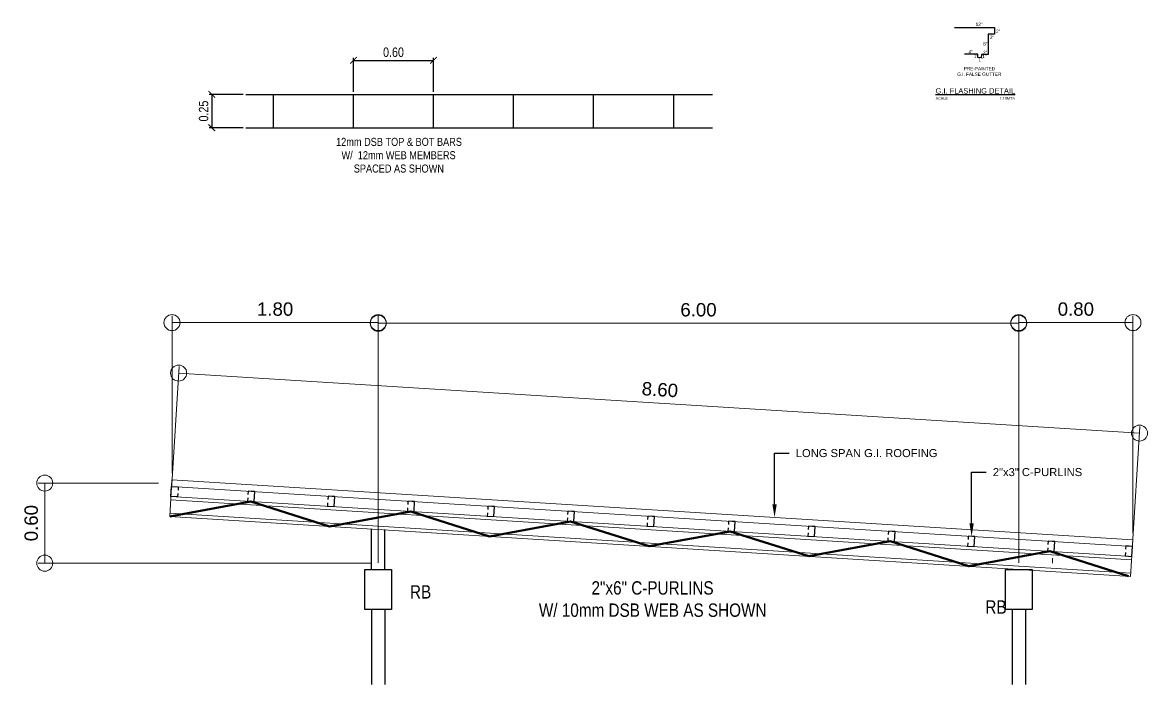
# Model space of a CAD drawing. Header units: metres. Extents: x -460 to 31334, y -1777 to 24987.
# Drawn here: x 228.97 to 237.4, y -756.36 to -751.4 of the extents above; entities that cross this region are included whole.
import ezdxf
from ezdxf import colors
from ezdxf.entities.mleader import LeaderData, LeaderLine
from ezdxf.math import Vec2, Vec3

# ---------------------------------------------------------------- set-up
doc = ezdxf.new("R2010")
doc.units = ezdxf.units.M
doc.header["$MEASUREMENT"] = 0
doc.layers.get('Defpoints').update_dxf_attribs({"color": 2})
doc.layers.add('01 FURNITURE', color=8, linetype='Continuous')
doc.layers.add('Anno_Flr. Level', color=1, linetype='Continuous')
doc.layers.add('A-WINDOW', color=2, linetype='Continuous', lineweight=15)
doc.layers.add('DIM', color=8, linetype='Continuous', lineweight=5)
doc.styles.add('50', font='arial.ttf', dxfattribs={"height": 0.125})
doc.styles.add('rs', font='ARIALN.TTF')
doc.styles.get("Standard").update_dxf_attribs({"font": 'arial.ttf'})
doc.dimstyles.new('jan20', dxfattribs={"dimtxt": 0.07, "dimasz": 0.05, "dimexe": 0.02, "dimexo": 0.02, "dimgap": 0.025, "dimtad": 1, "dimzin": 0, "dimdsep": 46, "dimtxsty": 'rs', "dimblk": 'ARCHTICK', "dimcen": 0.05, "dimclrd": 1, "dimclre": 1, "dimclrt": 3, "dimadec": 0, "dimazin": 0, "dimtfac": 1, "dimtix": 1, "dimtofl": 0, "dimtmove": 2, "dimatfit": 3, "dimldrblk": 'CLOSEDBLANK', "dimfxl": 1, "dimtolj": 1, "dimtzin": 0, "dimarcsym": 0})
doc.dimstyles.new('jan50', dxfattribs={"dimtxt": 0.1, "dimasz": 0.12, "dimexe": 0.05, "dimexo": 0.05, "dimgap": 0.05, "dimtad": 1, "dimzin": 0, "dimdsep": 46, "dimtxsty": 'rs', "dimblk": 'ORIGIN', "dimcen": 0.06, "dimclrd": 256, "dimclre": 256, "dimadec": 0, "dimazin": 0, "dimtfac": 1, "dimtix": 1, "dimtofl": 0, "dimtmove": 0, "dimatfit": 3, "dimldrblk": 'OPEN90', "dimfxl": 1, "dimtolj": 1, "dimtzin": 0, "dimlwd": -1, "dimlwe": -1, "dimarcsym": 0})

# ---------------------------------------------------------------- blocks, each defined once
blk = doc.blocks.new('_Origin')
at = {"color": 0, "linetype": 'ByBlock', "lineweight": -2}
blk.add_line((0, 0), (-1, 0), dxfattribs=at)
blk.add_circle((0, 0), 0.5, dxfattribs=at)
blk = doc.blocks.new('*D573')
at = {"layer": 'Defpoints', "color": 0, "transparency": 16777216}
for p in [(230.0362, -754.8488), (229.1342, -755.4488), (231.6362, -755.4488)]:
    blk.add_point(p, dxfattribs=at)
at = {"layer": 'DIM', "transparency": 16777216}
for p, q in [((229.9862, -754.8488), (229.0842, -754.8488)), ((229.1342, -754.9688), (229.1342, -755.3288)), ((231.5862, -755.4488), (229.0842, -755.4488))]:
    blk.add_line(p, q, dxfattribs=at)
at = {"layer": 'DIM', "transparency": 16777216, "xscale": 0.12, "yscale": 0.12, "zscale": 0.12}
for p, rotation in [((229.1342, -754.8488), 90), ((229.1342, -755.4488), 270)]:
    blk.add_blockref('_Origin', p, dxfattribs=dict(at, rotation=rotation))
at = {"layer": 'DIM', "color": 0, "lineweight": 9, "transparency": 16777216, "insert": (229.0332, -755.1488), "char_height": 0.1, "attachment_point": 5, "rotation": 90}
blk.add_mtext('\\A1;0.60', dxfattribs=at)
blk = doc.blocks.new('_Open90')
at = {"color": 0, "linetype": 'ByBlock', "lineweight": -2}
for p, q in [((0, 0), (-1, 0)), ((-0.5, 0.5), (0, 0)), ((0, 0), (-0.5, -0.5))]:
    blk.add_line(p, q, dxfattribs=at)
blk = doc.blocks.new('*D574')
at = {"layer": 'Defpoints', "color": 0, "transparency": 16777216}
for p in [(237.3382, -754.4745), (230.0801, -754.9483), (237.2805, -755.3983)]:
    blk.add_point(p, dxfattribs=at)
at = {"layer": 'DIM', "transparency": 16777216}
for p, q in [((230.0832, -754.8984), (230.1409, -753.9746)), ((230.2576, -754.032), (237.2185, -754.467)), ((237.2836, -755.3484), (237.3413, -754.4246))]:
    blk.add_line(p, q, dxfattribs=at)
at = {"layer": 'DIM', "transparency": 16777216, "xscale": 0.12, "yscale": 0.12, "zscale": 0.12}
for p, rotation in [((230.1378, -754.0245), 176.4236656249213), ((237.3382, -754.4745), 356.4236656249212)]:
    blk.add_blockref('_Origin', p, dxfattribs=dict(at, rotation=rotation))
at = {"layer": 'DIM', "color": 0, "lineweight": 9, "transparency": 16777216, "insert": (233.7443, -754.1486), "char_height": 0.1, "attachment_point": 5, "rotation": 356.42367}
blk.add_mtext('\\A1;8.60', dxfattribs=at)
blk = doc.blocks.new('_ArchTick')
at = {"color": 0, "linetype": 'ByBlock', "const_width": 0.15}
blk.add_lwpolyline([(-0.5, -0.5), (0.5, 0.5)], dxfattribs=at)
blk = doc.blocks.new('*D575')
at = {"color": 1, "lineweight": -2, "transparency": 16777216}
for p, q in [((230.6214, -751.9361), (230.3658, -751.9361)), ((230.3858, -751.9361), (230.3858, -752.1861)), ((230.6214, -752.1861), (230.3658, -752.1861))]:
    blk.add_line(p, q, dxfattribs=at)
at = {"layer": 'Defpoints', "color": 0, "transparency": 16777216}
for p in [(230.6414, -751.9361), (230.3858, -752.1861), (230.6414, -752.1861)]:
    blk.add_point(p, dxfattribs=at)
at = {"color": 1, "lineweight": -2, "transparency": 16777216, "xscale": 0.05, "yscale": 0.05, "zscale": 0.05}
for p, rotation in [((230.3858, -751.9361), 90), ((230.3858, -752.1861), 270)]:
    blk.add_blockref('_ArchTick', p, dxfattribs=dict(at, rotation=rotation))
at = {"color": 3, "transparency": 16777216, "insert": (230.325, -752.0611), "char_height": 0.07, "attachment_point": 5, "rotation": 90, "style": 'rs'}
blk.add_mtext('\\A1;0.25', dxfattribs=at)
blk = doc.blocks.new('_ClosedBlank')
at = {"color": 0, "linetype": 'ByBlock', "lineweight": -2}
for p, q in [((-1, 0.17), (0, 0)), ((-1, 0.17), (-1, -0.17)), ((0, 0), (-1, -0.17))]:
    blk.add_line(p, q, dxfattribs=at)
blk = doc.blocks.new('*D576')
at = {"color": 1, "lineweight": -2, "transparency": 16777216}
for p, q in [((231.4477, -751.9161), (231.4477, -751.6613)), ((232.0477, -751.9161), (232.0477, -751.6613)), ((231.4477, -751.6813), (232.0477, -751.6813))]:
    blk.add_line(p, q, dxfattribs=at)
at = {"layer": 'Defpoints', "color": 0, "transparency": 16777216}
for p in [(232.0477, -751.6813), (231.4477, -751.9361), (232.0477, -751.9361)]:
    blk.add_point(p, dxfattribs=at)
at = {"color": 1, "lineweight": -2, "transparency": 16777216, "xscale": 0.05, "yscale": 0.05, "zscale": 0.05, "rotation": 180}
blk.add_blockref('_ArchTick', (231.4477, -751.6813), dxfattribs=at)
at = {"color": 1, "lineweight": -2, "transparency": 16777216, "xscale": 0.05, "yscale": 0.05, "zscale": 0.05}
blk.add_blockref('_ArchTick', (232.0477, -751.6813), dxfattribs=at)
at = {"color": 3, "transparency": 16777216, "insert": (231.7477, -751.6206), "char_height": 0.07, "attachment_point": 5, "style": 'rs'}
blk.add_mtext('\\A1;0.60', dxfattribs=at)
blk = doc.blocks.new('*D610')
at = {"layer": 'Defpoints', "color": 0, "transparency": 16777216}
for p in [(231.6333, -753.6465), (230.0879, -754.8235), (231.6333, -755.4957)]:
    blk.add_point(p, dxfattribs=at)
at = {"layer": 'DIM', "transparency": 16777216}
for p, q in [((230.0879, -754.7735), (230.0879, -753.5965)), ((231.6333, -755.4457), (231.6333, -753.5965)), ((230.2079, -753.6465), (231.5133, -753.6465))]:
    blk.add_line(p, q, dxfattribs=at)
at = {"layer": 'DIM', "transparency": 16777216, "xscale": 0.12, "yscale": 0.12, "zscale": 0.12, "rotation": 180}
blk.add_blockref('_Origin', (230.0879, -753.6465), dxfattribs=at)
at = {"layer": 'DIM', "transparency": 16777216, "xscale": 0.12, "yscale": 0.12, "zscale": 0.12}
blk.add_blockref('_Origin', (231.6333, -753.6465), dxfattribs=at)
at = {"layer": 'DIM', "color": 0, "lineweight": 9, "transparency": 16777216, "insert": (230.8606, -753.5455), "char_height": 0.1, "attachment_point": 5}
blk.add_mtext('\\A1;1.80', dxfattribs=at)
blk = doc.blocks.new('*D611')
at = {"layer": 'Defpoints', "color": 0, "transparency": 16777216}
for p in [(236.4333, -753.6515), (231.6333, -755.4957), (236.4333, -755.4957)]:
    blk.add_point(p, dxfattribs=at)
at = {"layer": 'DIM', "transparency": 16777216}
for p, q in [((231.6333, -755.4457), (231.6333, -753.6015)), ((236.4333, -755.4457), (236.4333, -753.6015)), ((231.7533, -753.6515), (236.3133, -753.6515))]:
    blk.add_line(p, q, dxfattribs=at)
at = {"layer": 'DIM', "transparency": 16777216, "xscale": 0.12, "yscale": 0.12, "zscale": 0.12, "rotation": 180}
blk.add_blockref('_Origin', (231.6333, -753.6515), dxfattribs=at)
at = {"layer": 'DIM', "transparency": 16777216, "xscale": 0.12, "yscale": 0.12, "zscale": 0.12}
blk.add_blockref('_Origin', (236.4333, -753.6515), dxfattribs=at)
at = {"layer": 'DIM', "color": 0, "lineweight": 9, "transparency": 16777216, "insert": (234.0333, -753.5505), "char_height": 0.1, "attachment_point": 5}
blk.add_mtext('\\A1;6.00', dxfattribs=at)
blk = doc.blocks.new('*D612')
at = {"layer": 'Defpoints', "color": 0, "transparency": 16777216}
for p in [(237.2894, -753.6465), (237.2894, -755.2735), (236.4333, -755.4957)]:
    blk.add_point(p, dxfattribs=at)
at = {"layer": 'DIM', "transparency": 16777216}
for p, q in [((236.4333, -755.4457), (236.4333, -753.5965)), ((237.2894, -755.2235), (237.2894, -753.5965)), ((236.5533, -753.6465), (237.1694, -753.6465))]:
    blk.add_line(p, q, dxfattribs=at)
at = {"layer": 'DIM', "transparency": 16777216, "xscale": 0.12, "yscale": 0.12, "zscale": 0.12, "rotation": 180}
blk.add_blockref('_Origin', (236.4333, -753.6465), dxfattribs=at)
at = {"layer": 'DIM', "transparency": 16777216, "xscale": 0.12, "yscale": 0.12, "zscale": 0.12}
blk.add_blockref('_Origin', (237.2894, -753.6465), dxfattribs=at)
at = {"layer": 'DIM', "color": 0, "lineweight": 9, "transparency": 16777216, "insert": (236.8614, -753.5455), "char_height": 0.1, "attachment_point": 5}
blk.add_mtext('\\A1;0.80', dxfattribs=at)

msp = doc.modelspace()

# ---------------------------------------------------------------- linework, layer by layer
at = {"color": 5, "transparency": 33554687}
msp.add_lwpolyline([(235.95217, -751.43615), (236.25217, -751.43615), (236.25217, -751.48615), (236.20319, -751.48615), (236.20319, -751.63615), (236.15319, -751.63615), (236.1525, -751.66111), (236.12671, -751.6604), (236.1274, -751.63543), (236.0274, -751.63524)], dxfattribs=at)
for points in [[(230.64139, -751.93609), (234.1392, -751.93609)], [(230.84767, -752.18609), (230.84767, -751.93609)], [(231.44767, -752.18609), (231.44767, -751.93609)], [(232.04767, -752.18609), (232.04767, -751.93609)], [(232.64767, -752.18609), (232.64767, -751.93609)], [(233.24767, -752.18609), (233.24767, -751.93609)], [(233.84767, -752.18609), (233.84767, -751.93609)], [(230.64139, -752.18609), (234.1392, -752.18609)], [(230.13155, -754.92646), (230.12999, -754.95141), (230.08009, -754.94829), (230.08477, -754.87344), (230.13467, -754.87656), (230.13311, -754.90151)], [(230.65553, -754.95921), (230.65397, -754.98416), (230.70387, -754.98728), (230.70855, -754.91242), (230.65865, -754.90931), (230.65709, -754.93426)], [(231.25436, -754.99664), (231.2528, -755.02159), (231.3027, -755.02471), (231.30738, -754.94985), (231.25748, -754.94673), (231.25592, -754.97168)], [(231.85319, -755.03406), (231.85163, -755.05901), (231.90153, -755.06213), (231.90621, -754.98728), (231.85631, -754.98416), (231.85475, -755.00911)], [(232.45202, -755.07149), (232.45046, -755.09644), (232.50037, -755.09956), (232.50504, -755.02471), (232.45514, -755.02159), (232.45358, -755.04654)], [(233.05085, -755.10892), (233.04929, -755.13387), (233.0992, -755.13699), (233.10387, -755.06213), (233.05397, -755.05901), (233.05241, -755.08397)], [(233.64968, -755.14634), (233.64813, -755.17129), (233.69803, -755.17441), (233.70271, -755.09956), (233.6528, -755.09644), (233.65124, -755.12139)], [(234.25553, -755.18421), (234.25397, -755.20916), (234.30387, -755.21228), (234.30855, -755.13742), (234.25865, -755.13431), (234.25709, -755.15926)], [(231.58331, -755.49566), (231.58331, -755.19566)], [(231.68331, -755.49566), (231.68331, -755.19566)], [(234.85436, -755.22164), (234.8528, -755.24659), (234.9027, -755.24971), (234.90738, -755.17485), (234.85748, -755.17173), (234.85592, -755.19668)], [(235.45319, -755.25906), (235.45163, -755.28401), (235.50153, -755.28713), (235.50621, -755.21228), (235.45631, -755.20916), (235.45475, -755.23411)], [(236.05202, -755.29649), (236.05046, -755.32144), (236.10037, -755.32456), (236.10504, -755.24971), (236.05514, -755.24659), (236.05358, -755.27154)], [(236.65085, -755.33392), (236.64929, -755.35887), (236.6992, -755.36199), (236.70387, -755.28713), (236.65397, -755.28401), (236.65241, -755.30897)], [(237.23217, -755.36971), (237.23061, -755.39466), (237.28052, -755.39778), (237.2852, -755.32292), (237.23529, -755.31981), (237.23373, -755.34476)], [(231.58331, -755.79566), (231.58331, -756.35787)], [(231.68331, -755.79566), (231.68331, -756.35787)], [(236.38331, -755.79566), (236.38331, -756.35787)], [(236.48331, -755.79566), (236.48331, -756.35787)]]:
    msp.add_lwpolyline(points)
at = {"lineweight": 50}
for points in [[(230.07073, -755.098), (230.67892, -754.98572), (231.26839, -755.17285), (231.87658, -755.06057), (232.46606, -755.24771)], [(232.46606, -755.24771), (233.07425, -755.13543), (233.66372, -755.32256), (234.27191, -755.21028), (234.86138, -755.39742)], [(234.86138, -755.39742), (235.46957, -755.28514), (236.05905, -755.47227), (236.66723, -755.35999), (237.25671, -755.54712)]]:
    msp.add_lwpolyline(points, dxfattribs=at)
for points in [[(231.53331, -755.49566), (231.73331, -755.49566), (231.73331, -755.79566), (231.53331, -755.79566)], [(236.33331, -755.49566), (236.53331, -755.49566), (236.53331, -755.79566), (236.33331, -755.79566)]]:
    msp.add_lwpolyline(points, close=True)
at = {"layer": '01 FURNITURE', "color": 4, "lineweight": 9}
for p, q in [((230.08788, -754.82354), (230.07073, -755.098)), ((237.28009, -755.39829), (230.08009, -754.94829)), ((237.27853, -755.42324), (230.07853, -754.97324)), ((237.27073, -755.548), (230.07073, -755.098)), ((237.27229, -755.52305), (230.07229, -755.07305)), ((237.28943, -755.27354), (237.27073, -755.548))]:
    msp.add_line(p, q, dxfattribs=at)
at = {"layer": '01 FURNITURE', "color": 3, "lineweight": 5}
for p, q in [((237.28477, -755.32344), (230.08477, -754.87344)), ((237.28788, -755.27354), (230.08788, -754.82354))]:
    msp.add_line(p, q, dxfattribs=at)
at = {"layer": '01 FURNITURE', "color": 250, "lineweight": 9}
msp.add_line((236.68633, -755.44849), (236.68633, -755.41128), dxfattribs=at)

# ---------------------------------------------------------------- texts
at = {"transparency": 33554687, "attachment_point": 1, "style": '50'}
for s, width, gutter_width, insert, char_height in [('12"', 0.0961787, 1, (236.1104, -751.39792), 0.025), ('2"', 0.0961787, 1, (236.21744, -751.49564), 0.025), ('2"', 0.0961787, 1, (236.26357, -751.45047), 0.025), ('8"', 0.0961787, 1, (236.16669, -751.54542), 0.025), ('4"', 0.0961787, 1, (236.05721, -751.60483), 0.025), ('1"', 0.0961787, 1, (236.09681, -751.63777), 0.025), ('1"', 0.0961787, 1, (236.12974, -751.66434), 0.025), ('1"', 0.0961787, 1, (236.16027, -751.63939), 0.025), ('2"', 0.0961787, 1, (236.16633, -751.60937), 0.025), ('\\pi0.18827;PRE-PAINTED\\P\\pi0.1396;G.I. FALSE GUTTER', 0.6067963, 1, (235.83299, -751.73063), 0.025), ('{\\LG.I. FLASHING DETAIL\\P\\H0.5x;\\lSCALE                                                  1:10MTS}', 0.8094276, 0.5, (235.81018, -751.89), 0.04)]:
    msp.add_mtext_dynamic_manual_height_columns(s, width=width, gutter_width=gutter_width, heights=[0], dxfattribs=dict(at, insert=insert, char_height=char_height))
at = {"layer": 'Anno_Flr. Level', "color": 1, "lineweight": 9, "attachment_point": 1}
for s, insert, char_height, width in [('\\A1;\\pi1.06058;{\\fArial Narrow|b0|i0|c0|p34;12mm DSB TOP & BOT BARS\\P\\pi1.10137;W/  12mm WEB MEMBERS \\P\\pi1.19331;SPACED AS SHOWN}', (230.25671, -752.2618), 0.06, 3.0536596), ('\\A1;\\pi0.18806;{\\fArial Narrow|b0|i0|c0|p34;RB}', (231.68315, -755.61403), 0.1, 0.520381), ('\\A1;\\pi1.07386;{\\fArial Narrow|b0|i0|c0|p34;2"x6" C-PURLINS\\P\\pi0.67952;W/ 10mm DSB WEB AS SHOWN}', (232.15777, -755.5841), 0.1, 3.0536596), ('\\A1;\\pi0.18806;{\\fArial Narrow|b0|i0|c0|p34;RB}', (235.99511, -755.72726), 0.1, 0.520381)]:
    msp.add_mtext(s, dxfattribs=dict(at, insert=insert, char_height=char_height, width=width))

# ---------------------------------------------------------------- dimensions: what is measured, and where the dimension line sits
dim = msp.add_linear_dim(base=(232.04767, -751.68131), p1=(231.44767, -751.93609), p2=(232.04767, -751.93609), dimstyle='jan20')
dim.commit()
dim.dimension.update_dxf_attribs({"geometry": '*D576', "text_midpoint": (231.74767, -751.62057)})
dim = msp.add_linear_dim(base=(230.38576, -752.18609), p1=(230.64139, -751.93609), p2=(230.64139, -752.18609), angle=90, dimstyle='jan20')
dim.commit()
dim.dimension.update_dxf_attribs({"geometry": '*D575', "text_midpoint": (230.32502, -752.06109)})
at = {"layer": 'DIM', "color": 0, "lineweight": 9}
for base, p1, p2, text, picture, middle in [((231.63331, -753.64652), (230.08788, -754.82354), (231.63331, -755.49566), '1.80', '*D610', (230.8606, -753.54547)), ((236.43331, -753.65152), (231.63331, -755.49566), (236.43331, -755.49566), '6.00', '*D611', (234.03331, -753.55047)), ((237.28943, -753.64652), (236.43331, -755.49566), (237.28943, -755.27354), '0.80', '*D612', (236.86137, -753.54547))]:
    dim = msp.add_linear_dim(base=base, p1=p1, p2=p2, text=text, dimstyle='jan50', override={"dimtxsty": 'Standard'}, dxfattribs=at)
    dim.commit()
    dim.dimension.update_dxf_attribs({"geometry": picture, "text_midpoint": middle})
dim = msp.add_aligned_dim(p1=(230.08009, -754.94829), p2=(237.28048, -755.39832), distance=0.92563, text='8.60', dimstyle='jan50', override={"dimtxsty": 'Standard'}, dxfattribs=at)
dim.commit()
dim.dimension.update_dxf_attribs({"geometry": '*D574', "text_midpoint": (233.74433, -754.14862)})
dim = msp.add_linear_dim(base=(229.13423, -755.44878), p1=(230.03622, -754.84878), p2=(231.63624, -755.44878), angle=90, dimstyle='jan50', override={"dimtxsty": 'Standard'}, dxfattribs=at)
dim.commit()
dim.dimension.update_dxf_attribs({"geometry": '*D573', "text_midpoint": (229.03317, -755.14878)})

# ---------------------------------------------------------------- leaders
at = {"layer": 'A-WINDOW', "color": 3, "lineweight": 0}
ml = msp.add_multileader_mtext('Standard', dxfattribs=at)
ml.set_content('LONG SPAN G.I. ROOFING ', color=3)
ml.set_leader_properties()
ml.build(insert=Vec2(0, 0))
ml.multileader.update_dxf_attribs({"dogleg_length": 0.10995, "arrow_head_size": 0.09896})
ctx = ml.context
ctx.base_point, ctx.char_height, ctx.arrow_head_size, ctx.landing_gap_size, ctx.plane_origin = Vec3(234.71287, -754.62442), 0.06, 0.09896, 0.04948, Vec3(234.6079, -754.83034)
notes = []
notes.append((ctx, [(0, (1, 1, 0), (234.60292, -754.62442), (1, 0), 0.10995, [(0, [(234.60347, -755.10576)], 0, [])])]))
ctx.mtext.insert, ctx.mtext.flow_direction = Vec3(234.76235, -754.5939), 5
ml = msp.add_multileader_mtext('Standard', dxfattribs=at)
ml.set_content('2"x3" C-PURLINS', color=3)
ml.set_leader_properties()
ml.build(insert=Vec2(0, 0))
ml.multileader.update_dxf_attribs({"dogleg_length": 0.10995, "arrow_head_size": 0.09896})
ctx = ml.context
ctx.base_point, ctx.char_height, ctx.arrow_head_size, ctx.landing_gap_size, ctx.plane_origin = Vec3(236.18949, -754.7668), 0.06, 0.09896, 0.04948, Vec3(236.08452, -754.97273)
notes.append((ctx, [(0, (1, 1, 0), (236.07954, -754.7668), (1, 0), 0.10995, [(0, [(236.08009, -755.24815)], 0, [])])]))
ctx.mtext.insert, ctx.mtext.flow_direction = Vec3(236.23897, -754.73627), 5
for ctx, leaders in notes:
    for number, flags, end, landing, length, lines in leaders:
        leader = LeaderData()
        leader.index, (leader.has_last_leader_line, leader.has_dogleg_vector, leader.attachment_direction) = number, flags
        leader.last_leader_point, leader.dogleg_vector, leader.dogleg_length = Vec3(end), Vec3(landing), length
        for number, points, colour, breaks in lines:
            line = LeaderLine()
            line.index, line.vertices, line.color, line.breaks = number, Vec3.list(points), colors.encode_raw_color(colour), breaks
            leader.lines.append(line)
        ctx.leaders.append(leader)

doc.saveas('drawing.dxf')
